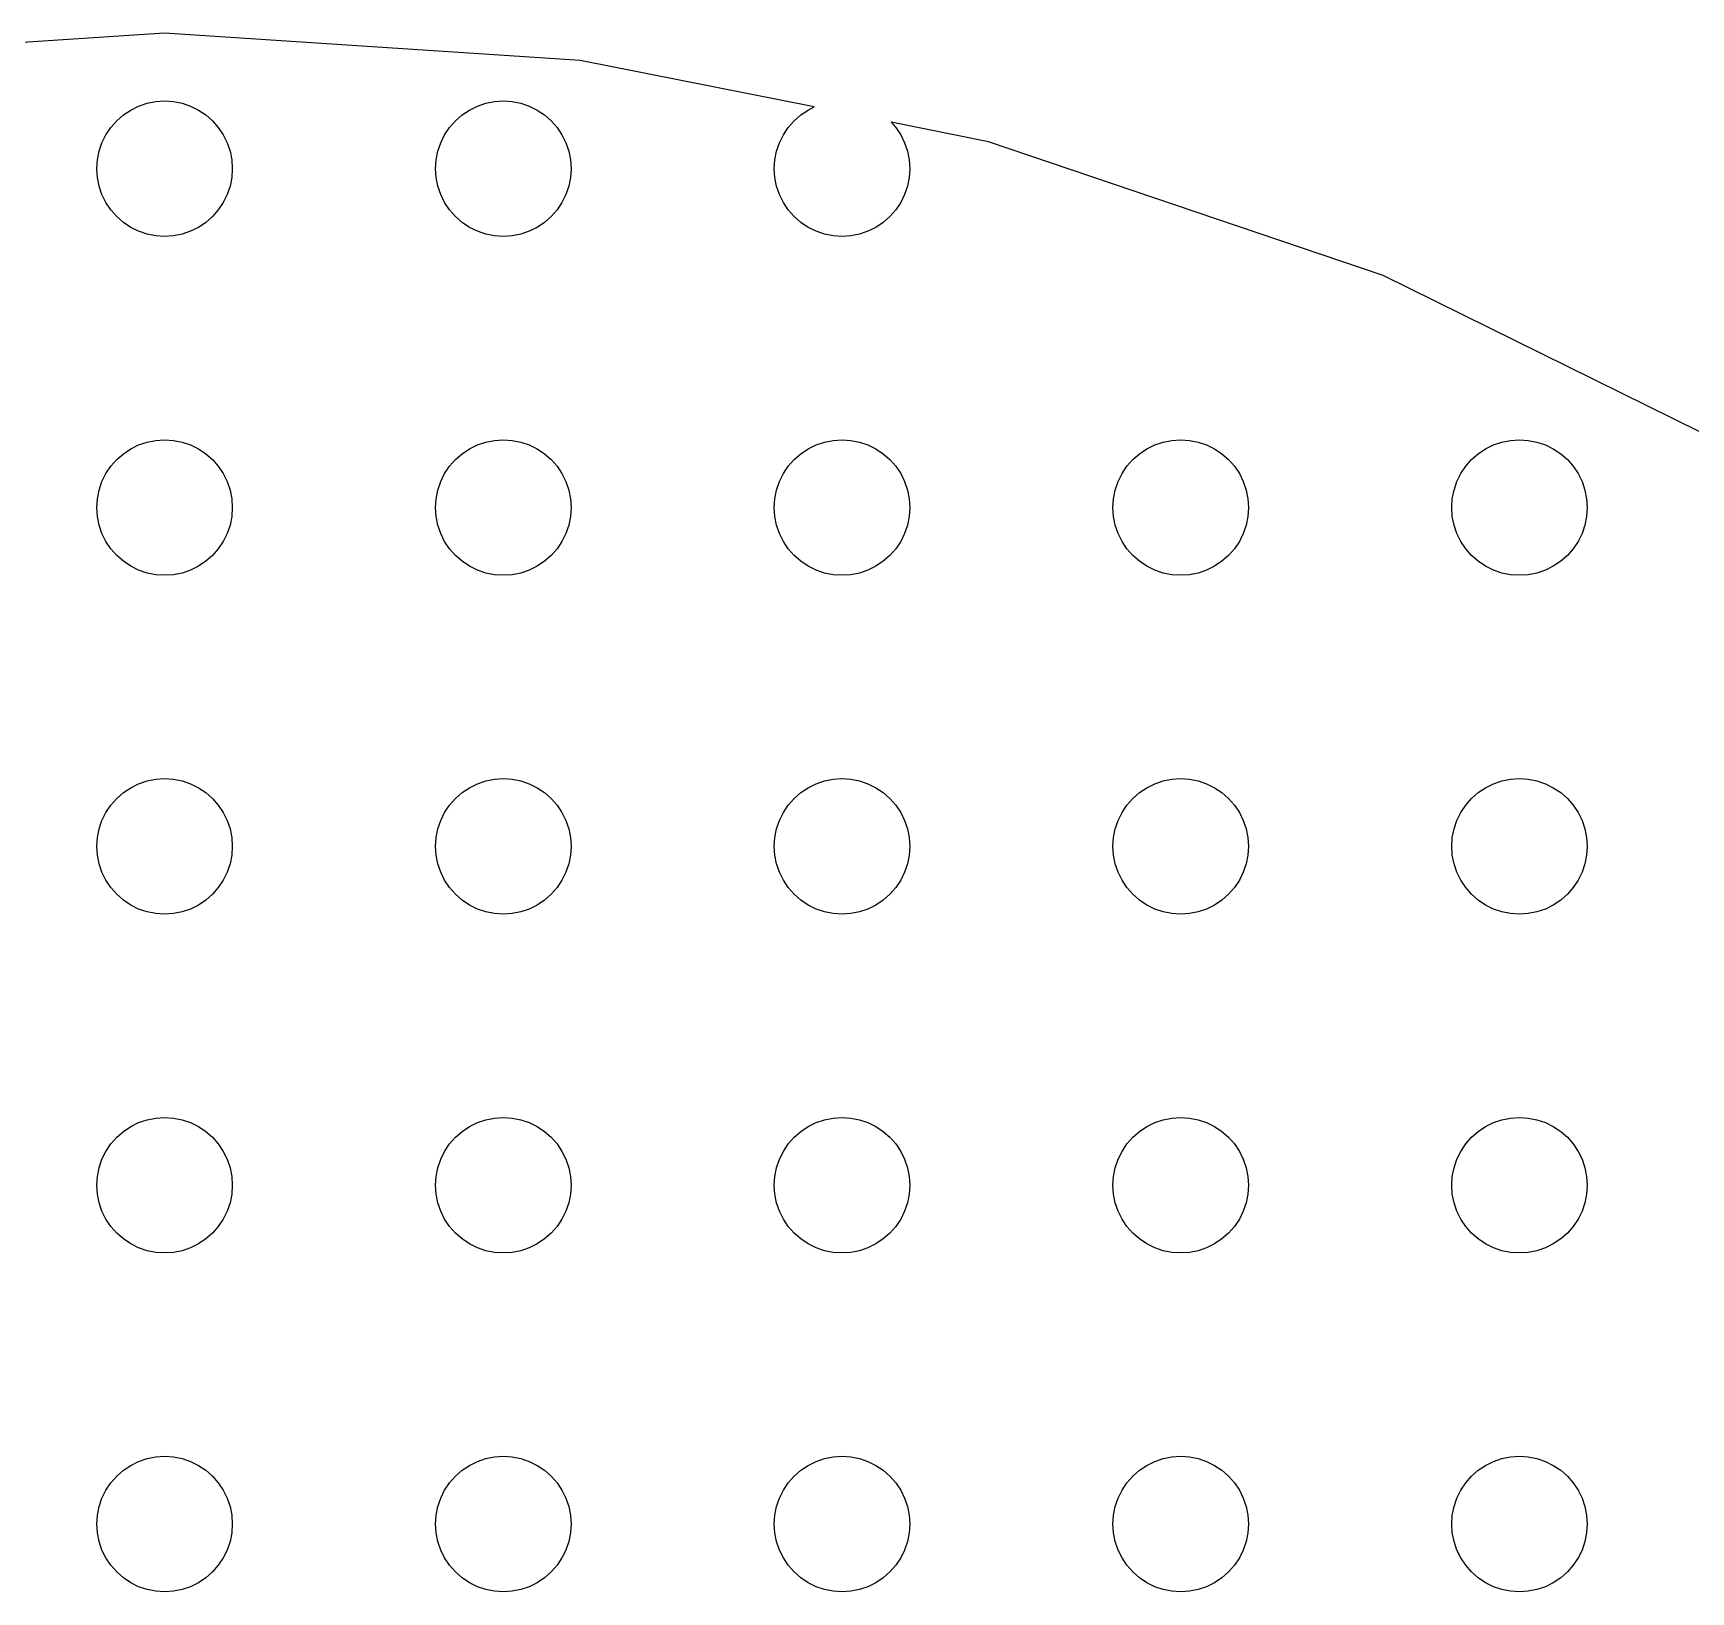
# Model space of a CAD drawing. Header units: metres. Extents: x -141 to 141, y -141 to 141.
# Drawn here: x -5.8 to 67.6, y 72 to 141 of the extents above; entities that cross this region are included whole.
import ezdxf

# ---------------------------------------------------------------- set-up
doc = ezdxf.new("R2010")
doc.units = ezdxf.units.M

msp = doc.modelspace()

# ---------------------------------------------------------------- linework, layer by layer
for p, q in [((0, 141), (-18.4042, 139.794)), ((18.4042, 139.794), (0, 141)), ((28.7709, 137.732), (18.4042, 139.794)), ((-2.12131, 137.121), (-1.82628, 137.38)), ((-1.82628, 137.38), (-1.5, 137.598)), ((-1.5, 137.598), (-1.14804, 137.772)), ((-1.14804, 137.772), (-0.77644, 137.898)), ((-0.77644, 137.898), (-0.39157, 137.974)), ((-0.39157, 137.974), (0, 138)), ((0, 138), (0.39157, 137.974)), ((0.39157, 137.974), (0.77644, 137.898)), ((0.77644, 137.898), (1.14804, 137.772)), ((1.14804, 137.772), (1.5, 137.598)), ((1.5, 137.598), (1.82628, 137.38)), ((1.82628, 137.38), (2.12131, 137.121)), ((12.8787, 137.121), (13.1737, 137.38)), ((13.1737, 137.38), (13.5, 137.598)), ((13.5, 137.598), (13.8519, 137.772)), ((13.8519, 137.772), (14.2235, 137.898)), ((14.2235, 137.898), (14.6084, 137.974)), ((14.6084, 137.974), (15, 138)), ((15, 138), (15.3916, 137.974)), ((15.3916, 137.974), (15.7764, 137.898)), ((15.7764, 137.898), (16.148, 137.772)), ((16.148, 137.772), (16.5, 137.598)), ((16.5, 137.598), (16.8263, 137.38)), ((16.8263, 137.38), (17.1213, 137.121)), ((27.8787, 137.121), (28.1737, 137.38)), ((28.1737, 137.38), (28.5, 137.598)), ((28.5, 137.598), (28.7709, 137.732)), ((-2.59807, 136.5), (-2.38005, 136.826)), ((-2.38005, 136.826), (-2.12131, 137.121)), ((2.12131, 137.121), (2.38005, 136.826)), ((2.38005, 136.826), (2.59807, 136.5)), ((12.4019, 136.5), (12.6199, 136.826)), ((12.6199, 136.826), (12.8787, 137.121)), ((17.1213, 137.121), (17.3801, 136.826)), ((17.3801, 136.826), (17.5981, 136.5)), ((27.4019, 136.5), (27.6199, 136.826)), ((27.6199, 136.826), (27.8787, 137.121)), ((36.4935, 136.196), (32.1809, 137.053)), ((32.1809, 137.053), (32.3801, 136.826)), ((32.3801, 136.826), (32.5981, 136.5)), ((-2.89777, 135.776), (-2.77164, 136.148)), ((-2.77164, 136.148), (-2.59807, 136.5)), ((2.59807, 136.5), (2.77164, 136.148)), ((2.77164, 136.148), (2.89777, 135.776)), ((12.1022, 135.776), (12.2283, 136.148)), ((12.2283, 136.148), (12.4019, 136.5)), ((17.5981, 136.5), (17.7716, 136.148)), ((17.7716, 136.148), (17.8978, 135.776)), ((27.1022, 135.776), (27.2283, 136.148)), ((27.2283, 136.148), (27.4019, 136.5)), ((32.5981, 136.5), (32.7716, 136.148)), ((32.7716, 136.148), (32.8978, 135.776)), ((53.9584, 130.267), (36.4935, 136.196)), ((-3, 135), (-2.97432, 135.392)), ((-2.97432, 135.392), (-2.89777, 135.776)), ((2.89777, 135.776), (2.97432, 135.392)), ((2.97432, 135.392), (3, 135)), ((12, 135), (12.0257, 135.392)), ((12.0257, 135.392), (12.1022, 135.776)), ((17.8978, 135.776), (17.9743, 135.392)), ((17.9743, 135.392), (18, 135)), ((27, 135), (27.0257, 135.392)), ((27.0257, 135.392), (27.1022, 135.776)), ((32.8978, 135.776), (32.9743, 135.392)), ((32.9743, 135.392), (33, 135)), ((-2.97432, 134.608), (-3, 135)), ((-2.89777, 134.224), (-2.97432, 134.608)), ((2.97432, 134.608), (2.89777, 134.224)), ((3, 135), (2.97432, 134.608)), ((12.0257, 134.608), (12, 135)), ((12.1022, 134.224), (12.0257, 134.608)), ((17.9743, 134.608), (17.8978, 134.224)), ((18, 135), (17.9743, 134.608)), ((27.0257, 134.608), (27, 135)), ((27.1022, 134.224), (27.0257, 134.608)), ((32.9743, 134.608), (32.8978, 134.224)), ((33, 135), (32.9743, 134.608)), ((-2.77164, 133.852), (-2.89777, 134.224)), ((-2.59807, 133.5), (-2.77164, 133.852)), ((2.77164, 133.852), (2.59807, 133.5)), ((2.89777, 134.224), (2.77164, 133.852)), ((12.2283, 133.852), (12.1022, 134.224)), ((12.4019, 133.5), (12.2283, 133.852)), ((17.7716, 133.852), (17.5981, 133.5)), ((17.8978, 134.224), (17.7716, 133.852)), ((27.2283, 133.852), (27.1022, 134.224)), ((27.4019, 133.5), (27.2283, 133.852)), ((32.7716, 133.852), (32.5981, 133.5)), ((32.8978, 134.224), (32.7716, 133.852)), ((-2.38005, 133.174), (-2.59807, 133.5)), ((-2.12131, 132.879), (-2.38005, 133.174)), ((-1.82628, 132.62), (-2.12131, 132.879)), ((2.12131, 132.879), (1.82628, 132.62)), ((2.38005, 133.174), (2.12131, 132.879)), ((2.59807, 133.5), (2.38005, 133.174)), ((12.6199, 133.174), (12.4019, 133.5)), ((12.8787, 132.879), (12.6199, 133.174)), ((13.1737, 132.62), (12.8787, 132.879)), ((17.1213, 132.879), (16.8263, 132.62)), ((17.3801, 133.174), (17.1213, 132.879)), ((17.5981, 133.5), (17.3801, 133.174)), ((27.6199, 133.174), (27.4019, 133.5)), ((27.8787, 132.879), (27.6199, 133.174)), ((28.1737, 132.62), (27.8787, 132.879)), ((32.1213, 132.879), (31.8263, 132.62)), ((32.3801, 133.174), (32.1213, 132.879)), ((32.5981, 133.5), (32.3801, 133.174)), ((-1.5, 132.402), (-1.82628, 132.62)), ((-1.14804, 132.228), (-1.5, 132.402)), ((-0.77644, 132.102), (-1.14804, 132.228)), ((1.14804, 132.228), (0.77644, 132.102)), ((1.5, 132.402), (1.14804, 132.228)), ((1.82628, 132.62), (1.5, 132.402)), ((13.5, 132.402), (13.1737, 132.62)), ((13.8519, 132.228), (13.5, 132.402)), ((14.2235, 132.102), (13.8519, 132.228)), ((16.148, 132.228), (15.7764, 132.102)), ((16.5, 132.402), (16.148, 132.228)), ((16.8263, 132.62), (16.5, 132.402)), ((28.5, 132.402), (28.1737, 132.62)), ((28.8519, 132.228), (28.5, 132.402)), ((29.2235, 132.102), (28.8519, 132.228)), ((31.148, 132.228), (30.7764, 132.102)), ((31.5, 132.402), (31.148, 132.228)), ((31.8263, 132.62), (31.5, 132.402)), ((-0.39157, 132.026), (-0.77644, 132.102)), ((0, 132), (-0.39157, 132.026)), ((0.39157, 132.026), (0, 132)), ((0.77644, 132.102), (0.39157, 132.026)), ((14.6084, 132.026), (14.2235, 132.102)), ((15, 132), (14.6084, 132.026)), ((15.3916, 132.026), (15, 132)), ((15.7764, 132.102), (15.3916, 132.026)), ((29.6084, 132.026), (29.2235, 132.102)), ((30, 132), (29.6084, 132.026)), ((30.3916, 132.026), (30, 132)), ((30.7764, 132.102), (30.3916, 132.026)), ((70.5, 122.11), (53.9584, 130.267)), ((-1.82628, 122.38), (-1.5, 122.598)), ((-1.5, 122.598), (-1.14804, 122.772)), ((-1.14804, 122.772), (-0.77644, 122.898)), ((-0.77644, 122.898), (-0.39157, 122.974)), ((-0.39157, 122.974), (0, 123)), ((0, 123), (0.39157, 122.974)), ((0.39157, 122.974), (0.77644, 122.898)), ((0.77644, 122.898), (1.14804, 122.772)), ((1.14804, 122.772), (1.5, 122.598)), ((1.5, 122.598), (1.82628, 122.38)), ((13.1737, 122.38), (13.5, 122.598)), ((13.5, 122.598), (13.8519, 122.772)), ((13.8519, 122.772), (14.2235, 122.898)), ((14.2235, 122.898), (14.6084, 122.974)), ((14.6084, 122.974), (15, 123)), ((15, 123), (15.3916, 122.974)), ((15.3916, 122.974), (15.7764, 122.898)), ((15.7764, 122.898), (16.148, 122.772)), ((16.148, 122.772), (16.5, 122.598)), ((16.5, 122.598), (16.8263, 122.38)), ((28.1737, 122.38), (28.5, 122.598)), ((28.5, 122.598), (28.8519, 122.772)), ((28.8519, 122.772), (29.2235, 122.898)), ((29.2235, 122.898), (29.6084, 122.974)), ((29.6084, 122.974), (30, 123)), ((30, 123), (30.3916, 122.974)), ((30.3916, 122.974), (30.7764, 122.898)), ((30.7764, 122.898), (31.148, 122.772)), ((31.148, 122.772), (31.5, 122.598)), ((31.5, 122.598), (31.8263, 122.38)), ((43.1737, 122.38), (43.5, 122.598)), ((43.5, 122.598), (43.8519, 122.772)), ((43.8519, 122.772), (44.2235, 122.898)), ((44.2235, 122.898), (44.6084, 122.974)), ((44.6084, 122.974), (45, 123)), ((45, 123), (45.3916, 122.974)), ((45.3916, 122.974), (45.7765, 122.898)), ((45.7765, 122.898), (46.148, 122.772)), ((46.148, 122.772), (46.5, 122.598)), ((46.5, 122.598), (46.8263, 122.38)), ((58.1737, 122.38), (58.5, 122.598)), ((58.5, 122.598), (58.8519, 122.772)), ((58.8519, 122.772), (59.2235, 122.898)), ((59.2235, 122.898), (59.6084, 122.974)), ((59.6084, 122.974), (60, 123)), ((60, 123), (60.3916, 122.974)), ((60.3916, 122.974), (60.7765, 122.898)), ((60.7765, 122.898), (61.148, 122.772)), ((61.148, 122.772), (61.5, 122.598)), ((61.5, 122.598), (61.8263, 122.38)), ((-2.38005, 121.826), (-2.12131, 122.121)), ((-2.12131, 122.121), (-1.82628, 122.38)), ((1.82628, 122.38), (2.12131, 122.121)), ((2.12131, 122.121), (2.38005, 121.826)), ((12.6199, 121.826), (12.8787, 122.121)), ((12.8787, 122.121), (13.1737, 122.38)), ((16.8263, 122.38), (17.1213, 122.121)), ((17.1213, 122.121), (17.3801, 121.826)), ((27.6199, 121.826), (27.8787, 122.121)), ((27.8787, 122.121), (28.1737, 122.38)), ((31.8263, 122.38), (32.1213, 122.121)), ((32.1213, 122.121), (32.3801, 121.826)), ((42.6199, 121.826), (42.8787, 122.121)), ((42.8787, 122.121), (43.1737, 122.38)), ((46.8263, 122.38), (47.1213, 122.121)), ((47.1213, 122.121), (47.3801, 121.826)), ((57.6199, 121.826), (57.8787, 122.121)), ((57.8787, 122.121), (58.1737, 122.38)), ((61.8263, 122.38), (62.1213, 122.121)), ((62.1213, 122.121), (62.3801, 121.826)), ((-2.89777, 120.776), (-2.77164, 121.148)), ((-2.77164, 121.148), (-2.59807, 121.5)), ((-2.59807, 121.5), (-2.38005, 121.826)), ((2.38005, 121.826), (2.59807, 121.5)), ((2.59807, 121.5), (2.77164, 121.148)), ((2.77164, 121.148), (2.89777, 120.776)), ((12.1022, 120.776), (12.2283, 121.148)), ((12.2283, 121.148), (12.4019, 121.5)), ((12.4019, 121.5), (12.6199, 121.826)), ((17.3801, 121.826), (17.5981, 121.5)), ((17.5981, 121.5), (17.7716, 121.148)), ((17.7716, 121.148), (17.8978, 120.776)), ((27.1022, 120.776), (27.2283, 121.148)), ((27.2283, 121.148), (27.4019, 121.5)), ((27.4019, 121.5), (27.6199, 121.826)), ((32.3801, 121.826), (32.5981, 121.5)), ((32.5981, 121.5), (32.7716, 121.148)), ((32.7716, 121.148), (32.8978, 120.776)), ((42.1022, 120.776), (42.2284, 121.148)), ((42.2284, 121.148), (42.4019, 121.5)), ((42.4019, 121.5), (42.6199, 121.826)), ((47.3801, 121.826), (47.5981, 121.5)), ((47.5981, 121.5), (47.7716, 121.148)), ((47.7716, 121.148), (47.8978, 120.776)), ((57.1022, 120.776), (57.2284, 121.148)), ((57.2284, 121.148), (57.4019, 121.5)), ((57.4019, 121.5), (57.6199, 121.826)), ((62.3801, 121.826), (62.5981, 121.5)), ((62.5981, 121.5), (62.7716, 121.148)), ((62.7716, 121.148), (62.8978, 120.776)), ((-2.97432, 120.392), (-2.89777, 120.776)), ((2.89777, 120.776), (2.97432, 120.392)), ((12.0257, 120.392), (12.1022, 120.776)), ((17.8978, 120.776), (17.9743, 120.392)), ((27.0257, 120.392), (27.1022, 120.776)), ((32.8978, 120.776), (32.9743, 120.392)), ((42.0257, 120.392), (42.1022, 120.776)), ((47.8978, 120.776), (47.9743, 120.392)), ((57.0257, 120.392), (57.1022, 120.776)), ((62.8978, 120.776), (62.9743, 120.392)), ((-3, 120), (-2.97432, 120.392)), ((-2.97432, 119.608), (-3, 120)), ((2.97432, 120.392), (3, 120)), ((3, 120), (2.97432, 119.608)), ((12, 120), (12.0257, 120.392)), ((12.0257, 119.608), (12, 120)), ((17.9743, 120.392), (18, 120)), ((18, 120), (17.9743, 119.608)), ((27, 120), (27.0257, 120.392)), ((27.0257, 119.608), (27, 120)), ((32.9743, 120.392), (33, 120)), ((33, 120), (32.9743, 119.608)), ((42, 120), (42.0257, 120.392)), ((42.0257, 119.608), (42, 120)), ((47.9743, 120.392), (48, 120)), ((48, 120), (47.9743, 119.608)), ((57, 120), (57.0257, 120.392)), ((57.0257, 119.608), (57, 120)), ((62.9743, 120.392), (63, 120)), ((63, 120), (62.9743, 119.608)), ((-2.89777, 119.224), (-2.97432, 119.608)), ((-2.77164, 118.852), (-2.89777, 119.224)), ((2.89777, 119.224), (2.77164, 118.852)), ((2.97432, 119.608), (2.89777, 119.224)), ((12.1022, 119.224), (12.0257, 119.608)), ((12.2283, 118.852), (12.1022, 119.224)), ((17.8978, 119.224), (17.7716, 118.852)), ((17.9743, 119.608), (17.8978, 119.224)), ((27.1022, 119.224), (27.0257, 119.608)), ((27.2283, 118.852), (27.1022, 119.224)), ((32.8978, 119.224), (32.7716, 118.852)), ((32.9743, 119.608), (32.8978, 119.224)), ((42.1022, 119.224), (42.0257, 119.608)), ((42.2284, 118.852), (42.1022, 119.224)), ((47.8978, 119.224), (47.7716, 118.852)), ((47.9743, 119.608), (47.8978, 119.224)), ((57.1022, 119.224), (57.0257, 119.608)), ((57.2284, 118.852), (57.1022, 119.224)), ((62.8978, 119.224), (62.7716, 118.852)), ((62.9743, 119.608), (62.8978, 119.224)), ((-2.59807, 118.5), (-2.77164, 118.852)), ((-2.38005, 118.174), (-2.59807, 118.5)), ((2.59807, 118.5), (2.38005, 118.174)), ((2.77164, 118.852), (2.59807, 118.5)), ((12.4019, 118.5), (12.2283, 118.852)), ((12.6199, 118.174), (12.4019, 118.5)), ((17.5981, 118.5), (17.3801, 118.174)), ((17.7716, 118.852), (17.5981, 118.5)), ((27.4019, 118.5), (27.2283, 118.852)), ((27.6199, 118.174), (27.4019, 118.5)), ((32.5981, 118.5), (32.3801, 118.174)), ((32.7716, 118.852), (32.5981, 118.5)), ((42.4019, 118.5), (42.2284, 118.852)), ((42.6199, 118.174), (42.4019, 118.5)), ((47.5981, 118.5), (47.3801, 118.174)), ((47.7716, 118.852), (47.5981, 118.5)), ((57.4019, 118.5), (57.2284, 118.852)), ((57.6199, 118.174), (57.4019, 118.5)), ((62.5981, 118.5), (62.3801, 118.174)), ((62.7716, 118.852), (62.5981, 118.5)), ((-2.12131, 117.879), (-2.38005, 118.174)), ((-1.82628, 117.62), (-2.12131, 117.879)), ((-1.5, 117.402), (-1.82628, 117.62)), ((1.82628, 117.62), (1.5, 117.402)), ((2.12131, 117.879), (1.82628, 117.62)), ((2.38005, 118.174), (2.12131, 117.879)), ((12.8787, 117.879), (12.6199, 118.174)), ((13.1737, 117.62), (12.8787, 117.879)), ((13.5, 117.402), (13.1737, 117.62)), ((16.8263, 117.62), (16.5, 117.402)), ((17.1213, 117.879), (16.8263, 117.62)), ((17.3801, 118.174), (17.1213, 117.879)), ((27.8787, 117.879), (27.6199, 118.174)), ((28.1737, 117.62), (27.8787, 117.879)), ((28.5, 117.402), (28.1737, 117.62)), ((31.8263, 117.62), (31.5, 117.402)), ((32.1213, 117.879), (31.8263, 117.62)), ((32.3801, 118.174), (32.1213, 117.879)), ((42.8787, 117.879), (42.6199, 118.174)), ((43.1737, 117.62), (42.8787, 117.879)), ((43.5, 117.402), (43.1737, 117.62)), ((46.8263, 117.62), (46.5, 117.402)), ((47.1213, 117.879), (46.8263, 117.62)), ((47.3801, 118.174), (47.1213, 117.879)), ((57.8787, 117.879), (57.6199, 118.174)), ((58.1737, 117.62), (57.8787, 117.879)), ((58.5, 117.402), (58.1737, 117.62)), ((61.8263, 117.62), (61.5, 117.402)), ((62.1213, 117.879), (61.8263, 117.62)), ((62.3801, 118.174), (62.1213, 117.879)), ((-1.14804, 117.228), (-1.5, 117.402)), ((-0.77644, 117.102), (-1.14804, 117.228)), ((-0.39157, 117.026), (-0.77644, 117.102)), ((0, 117), (-0.39157, 117.026)), ((0.39157, 117.026), (0, 117)), ((0.77644, 117.102), (0.39157, 117.026)), ((1.14804, 117.228), (0.77644, 117.102)), ((1.5, 117.402), (1.14804, 117.228)), ((13.8519, 117.228), (13.5, 117.402)), ((14.2235, 117.102), (13.8519, 117.228)), ((14.6084, 117.026), (14.2235, 117.102)), ((15, 117), (14.6084, 117.026)), ((15.3916, 117.026), (15, 117)), ((15.7764, 117.102), (15.3916, 117.026)), ((16.148, 117.228), (15.7764, 117.102)), ((16.5, 117.402), (16.148, 117.228)), ((28.8519, 117.228), (28.5, 117.402)), ((29.2235, 117.102), (28.8519, 117.228)), ((29.6084, 117.026), (29.2235, 117.102)), ((30, 117), (29.6084, 117.026)), ((30.3916, 117.026), (30, 117)), ((30.7764, 117.102), (30.3916, 117.026)), ((31.148, 117.228), (30.7764, 117.102)), ((31.5, 117.402), (31.148, 117.228)), ((43.8519, 117.228), (43.5, 117.402)), ((44.2235, 117.102), (43.8519, 117.228)), ((44.6084, 117.026), (44.2235, 117.102)), ((45, 117), (44.6084, 117.026)), ((45.3916, 117.026), (45, 117)), ((45.7765, 117.102), (45.3916, 117.026)), ((46.148, 117.228), (45.7765, 117.102)), ((46.5, 117.402), (46.148, 117.228)), ((58.8519, 117.228), (58.5, 117.402)), ((59.2235, 117.102), (58.8519, 117.228)), ((59.6084, 117.026), (59.2235, 117.102)), ((60, 117), (59.6084, 117.026)), ((60.3916, 117.026), (60, 117)), ((60.7765, 117.102), (60.3916, 117.026)), ((61.148, 117.228), (60.7765, 117.102)), ((61.5, 117.402), (61.148, 117.228)), ((-0.77644, 107.898), (-0.39157, 107.974)), ((-0.39157, 107.974), (0, 108)), ((0, 108), (0.39157, 107.974)), ((0.39157, 107.974), (0.77644, 107.898)), ((14.2235, 107.898), (14.6084, 107.974)), ((14.6084, 107.974), (15, 108)), ((15, 108), (15.3916, 107.974)), ((15.3916, 107.974), (15.7764, 107.898)), ((29.2235, 107.898), (29.6084, 107.974)), ((29.6084, 107.974), (30, 108)), ((30, 108), (30.3916, 107.974)), ((30.3916, 107.974), (30.7764, 107.898)), ((44.2235, 107.898), (44.6084, 107.974)), ((44.6084, 107.974), (45, 108)), ((45, 108), (45.3916, 107.974)), ((45.3916, 107.974), (45.7765, 107.898)), ((59.2235, 107.898), (59.6084, 107.974)), ((59.6084, 107.974), (60, 108)), ((60, 108), (60.3916, 107.974)), ((60.3916, 107.974), (60.7765, 107.898)), ((-2.12131, 107.121), (-1.82628, 107.38)), ((-1.82628, 107.38), (-1.5, 107.598)), ((-1.5, 107.598), (-1.14804, 107.772)), ((-1.14804, 107.772), (-0.77644, 107.898)), ((0.77644, 107.898), (1.14804, 107.772)), ((1.14804, 107.772), (1.5, 107.598)), ((1.5, 107.598), (1.82628, 107.38)), ((1.82628, 107.38), (2.12131, 107.121)), ((12.8787, 107.121), (13.1737, 107.38)), ((13.1737, 107.38), (13.5, 107.598)), ((13.5, 107.598), (13.8519, 107.772)), ((13.8519, 107.772), (14.2235, 107.898)), ((15.7764, 107.898), (16.148, 107.772)), ((16.148, 107.772), (16.5, 107.598)), ((16.5, 107.598), (16.8263, 107.38)), ((16.8263, 107.38), (17.1213, 107.121)), ((27.8787, 107.121), (28.1737, 107.38)), ((28.1737, 107.38), (28.5, 107.598)), ((28.5, 107.598), (28.8519, 107.772)), ((28.8519, 107.772), (29.2235, 107.898)), ((30.7764, 107.898), (31.148, 107.772)), ((31.148, 107.772), (31.5, 107.598)), ((31.5, 107.598), (31.8263, 107.38)), ((31.8263, 107.38), (32.1213, 107.121)), ((42.8787, 107.121), (43.1737, 107.38)), ((43.1737, 107.38), (43.5, 107.598)), ((43.5, 107.598), (43.8519, 107.772)), ((43.8519, 107.772), (44.2235, 107.898)), ((45.7765, 107.898), (46.148, 107.772)), ((46.148, 107.772), (46.5, 107.598)), ((46.5, 107.598), (46.8263, 107.38)), ((46.8263, 107.38), (47.1213, 107.121)), ((57.8787, 107.121), (58.1737, 107.38)), ((58.1737, 107.38), (58.5, 107.598)), ((58.5, 107.598), (58.8519, 107.772)), ((58.8519, 107.772), (59.2235, 107.898)), ((60.7765, 107.898), (61.148, 107.772)), ((61.148, 107.772), (61.5, 107.598)), ((61.5, 107.598), (61.8263, 107.38)), ((61.8263, 107.38), (62.1213, 107.121)), ((-2.77164, 106.148), (-2.59807, 106.5)), ((-2.59807, 106.5), (-2.38005, 106.826)), ((-2.38005, 106.826), (-2.12131, 107.121)), ((2.12131, 107.121), (2.38005, 106.826)), ((2.38005, 106.826), (2.59807, 106.5)), ((2.59807, 106.5), (2.77164, 106.148)), ((12.2283, 106.148), (12.4019, 106.5)), ((12.4019, 106.5), (12.6199, 106.826)), ((12.6199, 106.826), (12.8787, 107.121)), ((17.1213, 107.121), (17.3801, 106.826)), ((17.3801, 106.826), (17.5981, 106.5)), ((17.5981, 106.5), (17.7716, 106.148)), ((27.2283, 106.148), (27.4019, 106.5)), ((27.4019, 106.5), (27.6199, 106.826)), ((27.6199, 106.826), (27.8787, 107.121)), ((32.1213, 107.121), (32.3801, 106.826)), ((32.3801, 106.826), (32.5981, 106.5)), ((32.5981, 106.5), (32.7716, 106.148)), ((42.2284, 106.148), (42.4019, 106.5)), ((42.4019, 106.5), (42.6199, 106.826)), ((42.6199, 106.826), (42.8787, 107.121)), ((47.1213, 107.121), (47.3801, 106.826)), ((47.3801, 106.826), (47.5981, 106.5)), ((47.5981, 106.5), (47.7716, 106.148)), ((57.2284, 106.148), (57.4019, 106.5)), ((57.4019, 106.5), (57.6199, 106.826)), ((57.6199, 106.826), (57.8787, 107.121)), ((62.1213, 107.121), (62.3801, 106.826)), ((62.3801, 106.826), (62.5981, 106.5)), ((62.5981, 106.5), (62.7716, 106.148)), ((-2.97432, 105.392), (-2.89777, 105.776)), ((-2.89777, 105.776), (-2.77164, 106.148)), ((2.77164, 106.148), (2.89777, 105.776)), ((2.89777, 105.776), (2.97432, 105.392)), ((12.0257, 105.392), (12.1022, 105.776)), ((12.1022, 105.776), (12.2283, 106.148)), ((17.7716, 106.148), (17.8978, 105.776)), ((17.8978, 105.776), (17.9743, 105.392)), ((27.0257, 105.392), (27.1022, 105.776)), ((27.1022, 105.776), (27.2283, 106.148)), ((32.7716, 106.148), (32.8978, 105.776)), ((32.8978, 105.776), (32.9743, 105.392)), ((42.0257, 105.392), (42.1022, 105.776)), ((42.1022, 105.776), (42.2284, 106.148)), ((47.7716, 106.148), (47.8978, 105.776)), ((47.8978, 105.776), (47.9743, 105.392)), ((57.0257, 105.392), (57.1022, 105.776)), ((57.1022, 105.776), (57.2284, 106.148)), ((62.7716, 106.148), (62.8978, 105.776)), ((62.8978, 105.776), (62.9743, 105.392)), ((-3, 105), (-2.97432, 105.392)), ((-2.97432, 104.608), (-3, 105)), ((2.97432, 105.392), (3, 105)), ((3, 105), (2.97432, 104.608)), ((12, 105), (12.0257, 105.392)), ((12.0257, 104.608), (12, 105)), ((17.9743, 105.392), (18, 105)), ((18, 105), (17.9743, 104.608)), ((27, 105), (27.0257, 105.392)), ((27.0257, 104.608), (27, 105)), ((32.9743, 105.392), (33, 105)), ((33, 105), (32.9743, 104.608)), ((42, 105), (42.0257, 105.392)), ((42.0257, 104.608), (42, 105)), ((47.9743, 105.392), (48, 105)), ((48, 105), (47.9743, 104.608)), ((57, 105), (57.0257, 105.392)), ((57.0257, 104.608), (57, 105)), ((62.9743, 105.392), (63, 105)), ((63, 105), (62.9743, 104.608)), ((-2.89777, 104.224), (-2.97432, 104.608)), ((2.97432, 104.608), (2.89777, 104.224)), ((12.1022, 104.224), (12.0257, 104.608)), ((17.9743, 104.608), (17.8978, 104.224)), ((27.1022, 104.224), (27.0257, 104.608)), ((32.9743, 104.608), (32.8978, 104.224)), ((42.1022, 104.224), (42.0257, 104.608)), ((47.9743, 104.608), (47.8978, 104.224)), ((57.1022, 104.224), (57.0257, 104.608)), ((62.9743, 104.608), (62.8978, 104.224)), ((-2.77164, 103.852), (-2.89777, 104.224)), ((-2.59807, 103.5), (-2.77164, 103.852)), ((2.77164, 103.852), (2.59807, 103.5)), ((2.89777, 104.224), (2.77164, 103.852)), ((12.2283, 103.852), (12.1022, 104.224)), ((12.4019, 103.5), (12.2283, 103.852)), ((17.7716, 103.852), (17.5981, 103.5)), ((17.8978, 104.224), (17.7716, 103.852)), ((27.2283, 103.852), (27.1022, 104.224)), ((27.4019, 103.5), (27.2283, 103.852)), ((32.7716, 103.852), (32.5981, 103.5)), ((32.8978, 104.224), (32.7716, 103.852)), ((42.2284, 103.852), (42.1022, 104.224)), ((42.4019, 103.5), (42.2284, 103.852)), ((47.7716, 103.852), (47.5981, 103.5)), ((47.8978, 104.224), (47.7716, 103.852)), ((57.2284, 103.852), (57.1022, 104.224)), ((57.4019, 103.5), (57.2284, 103.852)), ((62.7716, 103.852), (62.5981, 103.5)), ((62.8978, 104.224), (62.7716, 103.852)), ((-2.38005, 103.174), (-2.59807, 103.5)), ((-2.12131, 102.879), (-2.38005, 103.174)), ((-1.82628, 102.62), (-2.12131, 102.879)), ((2.12131, 102.879), (1.82628, 102.62)), ((2.38005, 103.174), (2.12131, 102.879)), ((2.59807, 103.5), (2.38005, 103.174)), ((12.6199, 103.174), (12.4019, 103.5)), ((12.8787, 102.879), (12.6199, 103.174)), ((13.1737, 102.62), (12.8787, 102.879)), ((17.1213, 102.879), (16.8263, 102.62)), ((17.3801, 103.174), (17.1213, 102.879)), ((17.5981, 103.5), (17.3801, 103.174)), ((27.6199, 103.174), (27.4019, 103.5)), ((27.8787, 102.879), (27.6199, 103.174)), ((28.1737, 102.62), (27.8787, 102.879)), ((32.1213, 102.879), (31.8263, 102.62)), ((32.3801, 103.174), (32.1213, 102.879)), ((32.5981, 103.5), (32.3801, 103.174)), ((42.6199, 103.174), (42.4019, 103.5)), ((42.8787, 102.879), (42.6199, 103.174)), ((43.1737, 102.62), (42.8787, 102.879)), ((47.1213, 102.879), (46.8263, 102.62)), ((47.3801, 103.174), (47.1213, 102.879)), ((47.5981, 103.5), (47.3801, 103.174)), ((57.6199, 103.174), (57.4019, 103.5)), ((57.8787, 102.879), (57.6199, 103.174)), ((58.1737, 102.62), (57.8787, 102.879)), ((62.1213, 102.879), (61.8263, 102.62)), ((62.3801, 103.174), (62.1213, 102.879)), ((62.5981, 103.5), (62.3801, 103.174)), ((-1.5, 102.402), (-1.82628, 102.62)), ((-1.14804, 102.228), (-1.5, 102.402)), ((-0.77644, 102.102), (-1.14804, 102.228)), ((-0.39157, 102.026), (-0.77644, 102.102)), ((0.77644, 102.102), (0.39157, 102.026)), ((1.14804, 102.228), (0.77644, 102.102)), ((1.5, 102.402), (1.14804, 102.228)), ((1.82628, 102.62), (1.5, 102.402)), ((13.5, 102.402), (13.1737, 102.62)), ((13.8519, 102.228), (13.5, 102.402)), ((14.2235, 102.102), (13.8519, 102.228)), ((14.6084, 102.026), (14.2235, 102.102)), ((15.7764, 102.102), (15.3916, 102.026)), ((16.148, 102.228), (15.7764, 102.102)), ((16.5, 102.402), (16.148, 102.228)), ((16.8263, 102.62), (16.5, 102.402)), ((28.5, 102.402), (28.1737, 102.62)), ((28.8519, 102.228), (28.5, 102.402)), ((29.2235, 102.102), (28.8519, 102.228)), ((29.6084, 102.026), (29.2235, 102.102)), ((30.7764, 102.102), (30.3916, 102.026)), ((31.148, 102.228), (30.7764, 102.102)), ((31.5, 102.402), (31.148, 102.228)), ((31.8263, 102.62), (31.5, 102.402)), ((43.5, 102.402), (43.1737, 102.62)), ((43.8519, 102.228), (43.5, 102.402)), ((44.2235, 102.102), (43.8519, 102.228)), ((44.6084, 102.026), (44.2235, 102.102)), ((45.7765, 102.102), (45.3916, 102.026)), ((46.148, 102.228), (45.7765, 102.102)), ((46.5, 102.402), (46.148, 102.228)), ((46.8263, 102.62), (46.5, 102.402)), ((58.5, 102.402), (58.1737, 102.62)), ((58.8519, 102.228), (58.5, 102.402)), ((59.2235, 102.102), (58.8519, 102.228)), ((59.6084, 102.026), (59.2235, 102.102)), ((60.7765, 102.102), (60.3916, 102.026)), ((61.148, 102.228), (60.7765, 102.102)), ((61.5, 102.402), (61.148, 102.228)), ((61.8263, 102.62), (61.5, 102.402)), ((0, 102), (-0.39157, 102.026)), ((0.39157, 102.026), (0, 102)), ((15, 102), (14.6084, 102.026)), ((15.3916, 102.026), (15, 102)), ((30, 102), (29.6084, 102.026)), ((30.3916, 102.026), (30, 102)), ((45, 102), (44.6084, 102.026)), ((45.3916, 102.026), (45, 102)), ((60, 102), (59.6084, 102.026)), ((60.3916, 102.026), (60, 102)), ((-1.82628, 92.3801), (-1.5, 92.5981)), ((-1.5, 92.5981), (-1.14804, 92.7716)), ((-1.14804, 92.7716), (-0.77644, 92.8978)), ((-0.77644, 92.8978), (-0.39157, 92.9743)), ((-0.39157, 92.9743), (0, 93)), ((0, 93), (0.39157, 92.9743)), ((0.39157, 92.9743), (0.77644, 92.8978)), ((0.77644, 92.8978), (1.14804, 92.7716)), ((1.14804, 92.7716), (1.5, 92.5981)), ((1.5, 92.5981), (1.82628, 92.3801)), ((13.1737, 92.3801), (13.5, 92.5981)), ((13.5, 92.5981), (13.8519, 92.7716)), ((13.8519, 92.7716), (14.2235, 92.8978)), ((14.2235, 92.8978), (14.6084, 92.9743)), ((14.6084, 92.9743), (15, 93)), ((15, 93), (15.3916, 92.9743)), ((15.3916, 92.9743), (15.7764, 92.8978)), ((15.7764, 92.8978), (16.148, 92.7716)), ((16.148, 92.7716), (16.5, 92.5981)), ((16.5, 92.5981), (16.8263, 92.3801)), ((28.1737, 92.3801), (28.5, 92.5981)), ((28.5, 92.5981), (28.8519, 92.7716)), ((28.8519, 92.7716), (29.2235, 92.8978)), ((29.2235, 92.8978), (29.6084, 92.9743)), ((29.6084, 92.9743), (30, 93)), ((30, 93), (30.3916, 92.9743)), ((30.3916, 92.9743), (30.7764, 92.8978)), ((30.7764, 92.8978), (31.148, 92.7716)), ((31.148, 92.7716), (31.5, 92.5981)), ((31.5, 92.5981), (31.8263, 92.3801)), ((43.1737, 92.3801), (43.5, 92.5981)), ((43.5, 92.5981), (43.8519, 92.7716)), ((43.8519, 92.7716), (44.2235, 92.8978)), ((44.2235, 92.8978), (44.6084, 92.9743)), ((44.6084, 92.9743), (45, 93)), ((45, 93), (45.3916, 92.9743)), ((45.3916, 92.9743), (45.7765, 92.8978)), ((45.7765, 92.8978), (46.148, 92.7716)), ((46.148, 92.7716), (46.5, 92.5981)), ((46.5, 92.5981), (46.8263, 92.3801)), ((58.1737, 92.3801), (58.5, 92.5981)), ((58.5, 92.5981), (58.8519, 92.7716)), ((58.8519, 92.7716), (59.2235, 92.8978)), ((59.2235, 92.8978), (59.6084, 92.9743)), ((59.6084, 92.9743), (60, 93)), ((60, 93), (60.3916, 92.9743)), ((60.3916, 92.9743), (60.7765, 92.8978)), ((60.7765, 92.8978), (61.148, 92.7716)), ((61.148, 92.7716), (61.5, 92.5981)), ((61.5, 92.5981), (61.8263, 92.3801)), ((-2.59807, 91.5), (-2.38005, 91.8263)), ((-2.38005, 91.8263), (-2.12131, 92.1213)), ((-2.12131, 92.1213), (-1.82628, 92.3801)), ((1.82628, 92.3801), (2.12131, 92.1213)), ((2.12131, 92.1213), (2.38005, 91.8263)), ((2.38005, 91.8263), (2.59807, 91.5)), ((12.4019, 91.5), (12.6199, 91.8263)), ((12.6199, 91.8263), (12.8787, 92.1213)), ((12.8787, 92.1213), (13.1737, 92.3801)), ((16.8263, 92.3801), (17.1213, 92.1213)), ((17.1213, 92.1213), (17.3801, 91.8263)), ((17.3801, 91.8263), (17.5981, 91.5)), ((27.4019, 91.5), (27.6199, 91.8263)), ((27.6199, 91.8263), (27.8787, 92.1213)), ((27.8787, 92.1213), (28.1737, 92.3801)), ((31.8263, 92.3801), (32.1213, 92.1213)), ((32.1213, 92.1213), (32.3801, 91.8263)), ((32.3801, 91.8263), (32.5981, 91.5)), ((42.4019, 91.5), (42.6199, 91.8263)), ((42.6199, 91.8263), (42.8787, 92.1213)), ((42.8787, 92.1213), (43.1737, 92.3801)), ((46.8263, 92.3801), (47.1213, 92.1213)), ((47.1213, 92.1213), (47.3801, 91.8263)), ((47.3801, 91.8263), (47.5981, 91.5)), ((57.4019, 91.5), (57.6199, 91.8263)), ((57.6199, 91.8263), (57.8787, 92.1213)), ((57.8787, 92.1213), (58.1737, 92.3801)), ((61.8263, 92.3801), (62.1213, 92.1213)), ((62.1213, 92.1213), (62.3801, 91.8263)), ((62.3801, 91.8263), (62.5981, 91.5)), ((-2.89777, 90.7765), (-2.77164, 91.148)), ((-2.77164, 91.148), (-2.59807, 91.5)), ((2.59807, 91.5), (2.77164, 91.148)), ((2.77164, 91.148), (2.89777, 90.7765)), ((12.1022, 90.7765), (12.2283, 91.148)), ((12.2283, 91.148), (12.4019, 91.5)), ((17.5981, 91.5), (17.7716, 91.148)), ((17.7716, 91.148), (17.8978, 90.7765)), ((27.1022, 90.7765), (27.2283, 91.148)), ((27.2283, 91.148), (27.4019, 91.5)), ((32.5981, 91.5), (32.7716, 91.148)), ((32.7716, 91.148), (32.8978, 90.7765)), ((42.1022, 90.7765), (42.2284, 91.148)), ((42.2284, 91.148), (42.4019, 91.5)), ((47.5981, 91.5), (47.7716, 91.148)), ((47.7716, 91.148), (47.8978, 90.7765)), ((57.1022, 90.7765), (57.2284, 91.148)), ((57.2284, 91.148), (57.4019, 91.5)), ((62.5981, 91.5), (62.7716, 91.148)), ((62.7716, 91.148), (62.8978, 90.7765)), ((-3, 90), (-2.97432, 90.3916)), ((-2.97432, 90.3916), (-2.89777, 90.7765)), ((2.89777, 90.7765), (2.97432, 90.3916)), ((2.97432, 90.3916), (3, 90)), ((12, 90), (12.0257, 90.3916)), ((12.0257, 90.3916), (12.1022, 90.7765)), ((17.8978, 90.7765), (17.9743, 90.3916)), ((17.9743, 90.3916), (18, 90)), ((27, 90), (27.0257, 90.3916)), ((27.0257, 90.3916), (27.1022, 90.7765)), ((32.8978, 90.7765), (32.9743, 90.3916)), ((32.9743, 90.3916), (33, 90)), ((42, 90), (42.0257, 90.3916)), ((42.0257, 90.3916), (42.1022, 90.7765)), ((47.8978, 90.7765), (47.9743, 90.3916)), ((47.9743, 90.3916), (48, 90)), ((57, 90), (57.0257, 90.3916)), ((57.0257, 90.3916), (57.1022, 90.7765)), ((62.8978, 90.7765), (62.9743, 90.3916)), ((62.9743, 90.3916), (63, 90)), ((-2.97432, 89.6084), (-3, 90)), ((-2.89777, 89.2235), (-2.97432, 89.6084)), ((2.97432, 89.6084), (2.89777, 89.2235)), ((3, 90), (2.97432, 89.6084)), ((12.0257, 89.6084), (12, 90)), ((12.1022, 89.2235), (12.0257, 89.6084)), ((17.9743, 89.6084), (17.8978, 89.2235)), ((18, 90), (17.9743, 89.6084)), ((27.0257, 89.6084), (27, 90)), ((27.1022, 89.2235), (27.0257, 89.6084)), ((32.9743, 89.6084), (32.8978, 89.2235)), ((33, 90), (32.9743, 89.6084)), ((42.0257, 89.6084), (42, 90)), ((42.1022, 89.2235), (42.0257, 89.6084)), ((47.9743, 89.6084), (47.8978, 89.2235)), ((48, 90), (47.9743, 89.6084)), ((57.0257, 89.6084), (57, 90)), ((57.1022, 89.2235), (57.0257, 89.6084)), ((62.9743, 89.6084), (62.8978, 89.2235)), ((63, 90), (62.9743, 89.6084)), ((-2.77164, 88.8519), (-2.89777, 89.2235)), ((-2.59807, 88.5), (-2.77164, 88.8519)), ((2.77164, 88.8519), (2.59807, 88.5)), ((2.89777, 89.2235), (2.77164, 88.8519)), ((12.2283, 88.8519), (12.1022, 89.2235)), ((12.4019, 88.5), (12.2283, 88.8519)), ((17.7716, 88.8519), (17.5981, 88.5)), ((17.8978, 89.2235), (17.7716, 88.8519)), ((27.2283, 88.8519), (27.1022, 89.2235)), ((27.4019, 88.5), (27.2283, 88.8519)), ((32.7716, 88.8519), (32.5981, 88.5)), ((32.8978, 89.2235), (32.7716, 88.8519)), ((42.2284, 88.8519), (42.1022, 89.2235)), ((42.4019, 88.5), (42.2284, 88.8519)), ((47.7716, 88.8519), (47.5981, 88.5)), ((47.8978, 89.2235), (47.7716, 88.8519)), ((57.2284, 88.8519), (57.1022, 89.2235)), ((57.4019, 88.5), (57.2284, 88.8519)), ((62.7716, 88.8519), (62.5981, 88.5)), ((62.8978, 89.2235), (62.7716, 88.8519)), ((-2.38005, 88.1737), (-2.59807, 88.5)), ((-2.12131, 87.8787), (-2.38005, 88.1737)), ((2.38005, 88.1737), (2.12131, 87.8787)), ((2.59807, 88.5), (2.38005, 88.1737)), ((12.6199, 88.1737), (12.4019, 88.5)), ((12.8787, 87.8787), (12.6199, 88.1737)), ((17.3801, 88.1737), (17.1213, 87.8787)), ((17.5981, 88.5), (17.3801, 88.1737)), ((27.6199, 88.1737), (27.4019, 88.5)), ((27.8787, 87.8787), (27.6199, 88.1737)), ((32.3801, 88.1737), (32.1213, 87.8787)), ((32.5981, 88.5), (32.3801, 88.1737)), ((42.6199, 88.1737), (42.4019, 88.5)), ((42.8787, 87.8787), (42.6199, 88.1737)), ((47.3801, 88.1737), (47.1213, 87.8787)), ((47.5981, 88.5), (47.3801, 88.1737)), ((57.6199, 88.1737), (57.4019, 88.5)), ((57.8787, 87.8787), (57.6199, 88.1737)), ((62.3801, 88.1737), (62.1213, 87.8787)), ((62.5981, 88.5), (62.3801, 88.1737)), ((-1.82628, 87.6199), (-2.12131, 87.8787)), ((-1.5, 87.4019), (-1.82628, 87.6199)), ((-1.14804, 87.2284), (-1.5, 87.4019)), ((1.5, 87.4019), (1.14804, 87.2284)), ((1.82628, 87.6199), (1.5, 87.4019)), ((2.12131, 87.8787), (1.82628, 87.6199)), ((13.1737, 87.6199), (12.8787, 87.8787)), ((13.5, 87.4019), (13.1737, 87.6199)), ((13.8519, 87.2284), (13.5, 87.4019)), ((16.5, 87.4019), (16.148, 87.2284)), ((16.8263, 87.6199), (16.5, 87.4019)), ((17.1213, 87.8787), (16.8263, 87.6199)), ((28.1737, 87.6199), (27.8787, 87.8787)), ((28.5, 87.4019), (28.1737, 87.6199)), ((28.8519, 87.2284), (28.5, 87.4019)), ((31.5, 87.4019), (31.148, 87.2284)), ((31.8263, 87.6199), (31.5, 87.4019)), ((32.1213, 87.8787), (31.8263, 87.6199)), ((43.1737, 87.6199), (42.8787, 87.8787)), ((43.5, 87.4019), (43.1737, 87.6199)), ((43.8519, 87.2284), (43.5, 87.4019)), ((46.5, 87.4019), (46.148, 87.2284)), ((46.8263, 87.6199), (46.5, 87.4019)), ((47.1213, 87.8787), (46.8263, 87.6199)), ((58.1737, 87.6199), (57.8787, 87.8787)), ((58.5, 87.4019), (58.1737, 87.6199)), ((58.8519, 87.2284), (58.5, 87.4019)), ((61.5, 87.4019), (61.148, 87.2284)), ((61.8263, 87.6199), (61.5, 87.4019)), ((62.1213, 87.8787), (61.8263, 87.6199)), ((-0.77644, 87.1022), (-1.14804, 87.2284)), ((-0.39157, 87.0257), (-0.77644, 87.1022)), ((0, 87), (-0.39157, 87.0257)), ((0.39157, 87.0257), (0, 87)), ((0.77644, 87.1022), (0.39157, 87.0257)), ((1.14804, 87.2284), (0.77644, 87.1022)), ((14.2235, 87.1022), (13.8519, 87.2284)), ((14.6084, 87.0257), (14.2235, 87.1022)), ((15, 87), (14.6084, 87.0257)), ((15.3916, 87.0257), (15, 87)), ((15.7764, 87.1022), (15.3916, 87.0257)), ((16.148, 87.2284), (15.7764, 87.1022)), ((29.2235, 87.1022), (28.8519, 87.2284)), ((29.6084, 87.0257), (29.2235, 87.1022)), ((30, 87), (29.6084, 87.0257)), ((30.3916, 87.0257), (30, 87)), ((30.7764, 87.1022), (30.3916, 87.0257)), ((31.148, 87.2284), (30.7764, 87.1022)), ((44.2235, 87.1022), (43.8519, 87.2284)), ((44.6084, 87.0257), (44.2235, 87.1022)), ((45, 87), (44.6084, 87.0257)), ((45.3916, 87.0257), (45, 87)), ((45.7765, 87.1022), (45.3916, 87.0257)), ((46.148, 87.2284), (45.7765, 87.1022)), ((59.2235, 87.1022), (58.8519, 87.2284)), ((59.6084, 87.0257), (59.2235, 87.1022)), ((60, 87), (59.6084, 87.0257)), ((60.3916, 87.0257), (60, 87)), ((60.7765, 87.1022), (60.3916, 87.0257)), ((61.148, 87.2284), (60.7765, 87.1022)), ((-1.14804, 77.7716), (-0.77644, 77.8978)), ((-0.77644, 77.8978), (-0.39157, 77.9743)), ((-0.39157, 77.9743), (0, 78)), ((0, 78), (0.39157, 77.9743)), ((0.39157, 77.9743), (0.77644, 77.8978)), ((0.77644, 77.8978), (1.14804, 77.7716)), ((13.8519, 77.7716), (14.2235, 77.8978)), ((14.2235, 77.8978), (14.6084, 77.9743)), ((14.6084, 77.9743), (15, 78)), ((15, 78), (15.3916, 77.9743)), ((15.3916, 77.9743), (15.7764, 77.8978)), ((15.7764, 77.8978), (16.148, 77.7716)), ((28.8519, 77.7716), (29.2235, 77.8978)), ((29.2235, 77.8978), (29.6084, 77.9743)), ((29.6084, 77.9743), (30, 78)), ((30, 78), (30.3916, 77.9743)), ((30.3916, 77.9743), (30.7764, 77.8978)), ((30.7764, 77.8978), (31.148, 77.7716)), ((43.8519, 77.7716), (44.2235, 77.8978)), ((44.2235, 77.8978), (44.6084, 77.9743)), ((44.6084, 77.9743), (45, 78)), ((45, 78), (45.3916, 77.9743)), ((45.3916, 77.9743), (45.7765, 77.8978)), ((45.7765, 77.8978), (46.148, 77.7716)), ((58.8519, 77.7716), (59.2235, 77.8978)), ((59.2235, 77.8978), (59.6084, 77.9743)), ((59.6084, 77.9743), (60, 78)), ((60, 78), (60.3916, 77.9743)), ((60.3916, 77.9743), (60.7765, 77.8978)), ((60.7765, 77.8978), (61.148, 77.7716)), ((-2.38005, 76.8263), (-2.12131, 77.1213)), ((-2.12131, 77.1213), (-1.82628, 77.3801)), ((-1.82628, 77.3801), (-1.5, 77.5981)), ((-1.5, 77.5981), (-1.14804, 77.7716)), ((1.14804, 77.7716), (1.5, 77.5981)), ((1.5, 77.5981), (1.82628, 77.3801)), ((1.82628, 77.3801), (2.12131, 77.1213)), ((2.12131, 77.1213), (2.38005, 76.8263)), ((12.6199, 76.8263), (12.8787, 77.1213)), ((12.8787, 77.1213), (13.1737, 77.3801)), ((13.1737, 77.3801), (13.5, 77.5981)), ((13.5, 77.5981), (13.8519, 77.7716)), ((16.148, 77.7716), (16.5, 77.5981)), ((16.5, 77.5981), (16.8263, 77.3801)), ((16.8263, 77.3801), (17.1213, 77.1213)), ((17.1213, 77.1213), (17.3801, 76.8263)), ((27.6199, 76.8263), (27.8787, 77.1213)), ((27.8787, 77.1213), (28.1737, 77.3801)), ((28.1737, 77.3801), (28.5, 77.5981)), ((28.5, 77.5981), (28.8519, 77.7716)), ((31.148, 77.7716), (31.5, 77.5981)), ((31.5, 77.5981), (31.8263, 77.3801)), ((31.8263, 77.3801), (32.1213, 77.1213)), ((32.1213, 77.1213), (32.3801, 76.8263)), ((42.6199, 76.8263), (42.8787, 77.1213)), ((42.8787, 77.1213), (43.1737, 77.3801)), ((43.1737, 77.3801), (43.5, 77.5981)), ((43.5, 77.5981), (43.8519, 77.7716)), ((46.148, 77.7716), (46.5, 77.5981)), ((46.5, 77.5981), (46.8263, 77.3801)), ((46.8263, 77.3801), (47.1213, 77.1213)), ((47.1213, 77.1213), (47.3801, 76.8263)), ((57.6199, 76.8263), (57.8787, 77.1213)), ((57.8787, 77.1213), (58.1737, 77.3801)), ((58.1737, 77.3801), (58.5, 77.5981)), ((58.5, 77.5981), (58.8519, 77.7716)), ((61.148, 77.7716), (61.5, 77.5981)), ((61.5, 77.5981), (61.8263, 77.3801)), ((61.8263, 77.3801), (62.1213, 77.1213)), ((62.1213, 77.1213), (62.3801, 76.8263)), ((-2.77164, 76.148), (-2.59807, 76.5)), ((-2.59807, 76.5), (-2.38005, 76.8263)), ((2.38005, 76.8263), (2.59807, 76.5)), ((2.59807, 76.5), (2.77164, 76.148)), ((12.2283, 76.148), (12.4019, 76.5)), ((12.4019, 76.5), (12.6199, 76.8263)), ((17.3801, 76.8263), (17.5981, 76.5)), ((17.5981, 76.5), (17.7716, 76.148)), ((27.2283, 76.148), (27.4019, 76.5)), ((27.4019, 76.5), (27.6199, 76.8263)), ((32.3801, 76.8263), (32.5981, 76.5)), ((32.5981, 76.5), (32.7716, 76.148)), ((42.2284, 76.148), (42.4019, 76.5)), ((42.4019, 76.5), (42.6199, 76.8263)), ((47.3801, 76.8263), (47.5981, 76.5)), ((47.5981, 76.5), (47.7716, 76.148)), ((57.2284, 76.148), (57.4019, 76.5)), ((57.4019, 76.5), (57.6199, 76.8263)), ((62.3801, 76.8263), (62.5981, 76.5)), ((62.5981, 76.5), (62.7716, 76.148)), ((-2.97432, 75.3916), (-2.89777, 75.7765)), ((-2.89777, 75.7765), (-2.77164, 76.148)), ((2.77164, 76.148), (2.89777, 75.7765)), ((2.89777, 75.7765), (2.97432, 75.3916)), ((12.0257, 75.3916), (12.1022, 75.7765)), ((12.1022, 75.7765), (12.2283, 76.148)), ((17.7716, 76.148), (17.8978, 75.7765)), ((17.8978, 75.7765), (17.9743, 75.3916)), ((27.0257, 75.3916), (27.1022, 75.7765)), ((27.1022, 75.7765), (27.2283, 76.148)), ((32.7716, 76.148), (32.8978, 75.7765)), ((32.8978, 75.7765), (32.9743, 75.3916)), ((42.0257, 75.3916), (42.1022, 75.7765)), ((42.1022, 75.7765), (42.2284, 76.148)), ((47.7716, 76.148), (47.8978, 75.7765)), ((47.8978, 75.7765), (47.9743, 75.3916)), ((57.0257, 75.3916), (57.1022, 75.7765)), ((57.1022, 75.7765), (57.2284, 76.148)), ((62.7716, 76.148), (62.8978, 75.7765)), ((62.8978, 75.7765), (62.9743, 75.3916)), ((-3, 75), (-2.97432, 75.3916)), ((-2.97432, 74.6084), (-3, 75)), ((2.97432, 75.3916), (3, 75)), ((3, 75), (2.97432, 74.6084)), ((12, 75), (12.0257, 75.3916)), ((12.0257, 74.6084), (12, 75)), ((17.9743, 75.3916), (18, 75)), ((18, 75), (17.9743, 74.6084)), ((27, 75), (27.0257, 75.3916)), ((27.0257, 74.6084), (27, 75)), ((32.9743, 75.3916), (33, 75)), ((33, 75), (32.9743, 74.6084)), ((42, 75), (42.0257, 75.3916)), ((42.0257, 74.6084), (42, 75)), ((47.9743, 75.3916), (48, 75)), ((48, 75), (47.9743, 74.6084)), ((57, 75), (57.0257, 75.3916)), ((57.0257, 74.6084), (57, 75)), ((62.9743, 75.3916), (63, 75)), ((63, 75), (62.9743, 74.6084)), ((-2.89777, 74.2235), (-2.97432, 74.6084)), ((-2.77164, 73.8519), (-2.89777, 74.2235)), ((2.89777, 74.2235), (2.77164, 73.8519)), ((2.97432, 74.6084), (2.89777, 74.2235)), ((12.1022, 74.2235), (12.0257, 74.6084)), ((12.2283, 73.8519), (12.1022, 74.2235)), ((17.8978, 74.2235), (17.7716, 73.8519)), ((17.9743, 74.6084), (17.8978, 74.2235)), ((27.1022, 74.2235), (27.0257, 74.6084)), ((27.2283, 73.8519), (27.1022, 74.2235)), ((32.8978, 74.2235), (32.7716, 73.8519)), ((32.9743, 74.6084), (32.8978, 74.2235)), ((42.1022, 74.2235), (42.0257, 74.6084)), ((42.2284, 73.8519), (42.1022, 74.2235)), ((47.8978, 74.2235), (47.7716, 73.8519)), ((47.9743, 74.6084), (47.8978, 74.2235)), ((57.1022, 74.2235), (57.0257, 74.6084)), ((57.2284, 73.8519), (57.1022, 74.2235)), ((62.8978, 74.2235), (62.7716, 73.8519)), ((62.9743, 74.6084), (62.8978, 74.2235)), ((-2.59807, 73.5), (-2.77164, 73.8519)), ((-2.38005, 73.1737), (-2.59807, 73.5)), ((2.59807, 73.5), (2.38005, 73.1737)), ((2.77164, 73.8519), (2.59807, 73.5)), ((12.4019, 73.5), (12.2283, 73.8519)), ((12.6199, 73.1737), (12.4019, 73.5)), ((17.5981, 73.5), (17.3801, 73.1737)), ((17.7716, 73.8519), (17.5981, 73.5)), ((27.4019, 73.5), (27.2283, 73.8519)), ((27.6199, 73.1737), (27.4019, 73.5)), ((32.5981, 73.5), (32.3801, 73.1737)), ((32.7716, 73.8519), (32.5981, 73.5)), ((42.4019, 73.5), (42.2284, 73.8519)), ((42.6199, 73.1737), (42.4019, 73.5)), ((47.5981, 73.5), (47.3801, 73.1737)), ((47.7716, 73.8519), (47.5981, 73.5)), ((57.4019, 73.5), (57.2284, 73.8519)), ((57.6199, 73.1737), (57.4019, 73.5)), ((62.5981, 73.5), (62.3801, 73.1737)), ((62.7716, 73.8519), (62.5981, 73.5)), ((-2.12131, 72.8787), (-2.38005, 73.1737)), ((-1.82628, 72.6199), (-2.12131, 72.8787)), ((2.12131, 72.8787), (1.82628, 72.6199)), ((2.38005, 73.1737), (2.12131, 72.8787)), ((12.8787, 72.8787), (12.6199, 73.1737)), ((13.1737, 72.6199), (12.8787, 72.8787)), ((17.1213, 72.8787), (16.8263, 72.6199)), ((17.3801, 73.1737), (17.1213, 72.8787)), ((27.8787, 72.8787), (27.6199, 73.1737)), ((28.1737, 72.6199), (27.8787, 72.8787)), ((32.1213, 72.8787), (31.8263, 72.6199)), ((32.3801, 73.1737), (32.1213, 72.8787)), ((42.8787, 72.8787), (42.6199, 73.1737)), ((43.1737, 72.6199), (42.8787, 72.8787)), ((47.1213, 72.8787), (46.8263, 72.6199)), ((47.3801, 73.1737), (47.1213, 72.8787)), ((57.8787, 72.8787), (57.6199, 73.1737)), ((58.1737, 72.6199), (57.8787, 72.8787)), ((62.1213, 72.8787), (61.8263, 72.6199)), ((62.3801, 73.1737), (62.1213, 72.8787)), ((-1.5, 72.4019), (-1.82628, 72.6199)), ((-1.14804, 72.2284), (-1.5, 72.4019)), ((-0.77644, 72.1022), (-1.14804, 72.2284)), ((-0.39157, 72.0257), (-0.77644, 72.1022)), ((0, 72), (-0.39157, 72.0257)), ((0.39157, 72.0257), (0, 72)), ((0.77644, 72.1022), (0.39157, 72.0257)), ((1.14804, 72.2284), (0.77644, 72.1022)), ((1.5, 72.4019), (1.14804, 72.2284)), ((1.82628, 72.6199), (1.5, 72.4019)), ((13.5, 72.4019), (13.1737, 72.6199)), ((13.8519, 72.2284), (13.5, 72.4019)), ((14.2235, 72.1022), (13.8519, 72.2284)), ((14.6084, 72.0257), (14.2235, 72.1022)), ((15, 72), (14.6084, 72.0257)), ((15.3916, 72.0257), (15, 72)), ((15.7764, 72.1022), (15.3916, 72.0257)), ((16.148, 72.2284), (15.7764, 72.1022)), ((16.5, 72.4019), (16.148, 72.2284)), ((16.8263, 72.6199), (16.5, 72.4019)), ((28.5, 72.4019), (28.1737, 72.6199)), ((28.8519, 72.2284), (28.5, 72.4019)), ((29.2235, 72.1022), (28.8519, 72.2284)), ((29.6084, 72.0257), (29.2235, 72.1022)), ((30, 72), (29.6084, 72.0257)), ((30.3916, 72.0257), (30, 72)), ((30.7764, 72.1022), (30.3916, 72.0257)), ((31.148, 72.2284), (30.7764, 72.1022)), ((31.5, 72.4019), (31.148, 72.2284)), ((31.8263, 72.6199), (31.5, 72.4019)), ((43.5, 72.4019), (43.1737, 72.6199)), ((43.8519, 72.2284), (43.5, 72.4019)), ((44.2235, 72.1022), (43.8519, 72.2284)), ((44.6084, 72.0257), (44.2235, 72.1022)), ((45, 72), (44.6084, 72.0257)), ((45.3916, 72.0257), (45, 72)), ((45.7765, 72.1022), (45.3916, 72.0257)), ((46.148, 72.2284), (45.7765, 72.1022)), ((46.5, 72.4019), (46.148, 72.2284)), ((46.8263, 72.6199), (46.5, 72.4019)), ((58.5, 72.4019), (58.1737, 72.6199)), ((58.8519, 72.2284), (58.5, 72.4019)), ((59.2235, 72.1022), (58.8519, 72.2284)), ((59.6084, 72.0257), (59.2235, 72.1022)), ((60, 72), (59.6084, 72.0257)), ((60.3916, 72.0257), (60, 72)), ((60.7765, 72.1022), (60.3916, 72.0257)), ((61.148, 72.2284), (60.7765, 72.1022)), ((61.5, 72.4019), (61.148, 72.2284)), ((61.8263, 72.6199), (61.5, 72.4019))]:
    msp.add_line(p, q)

doc.saveas('drawing.dxf')
